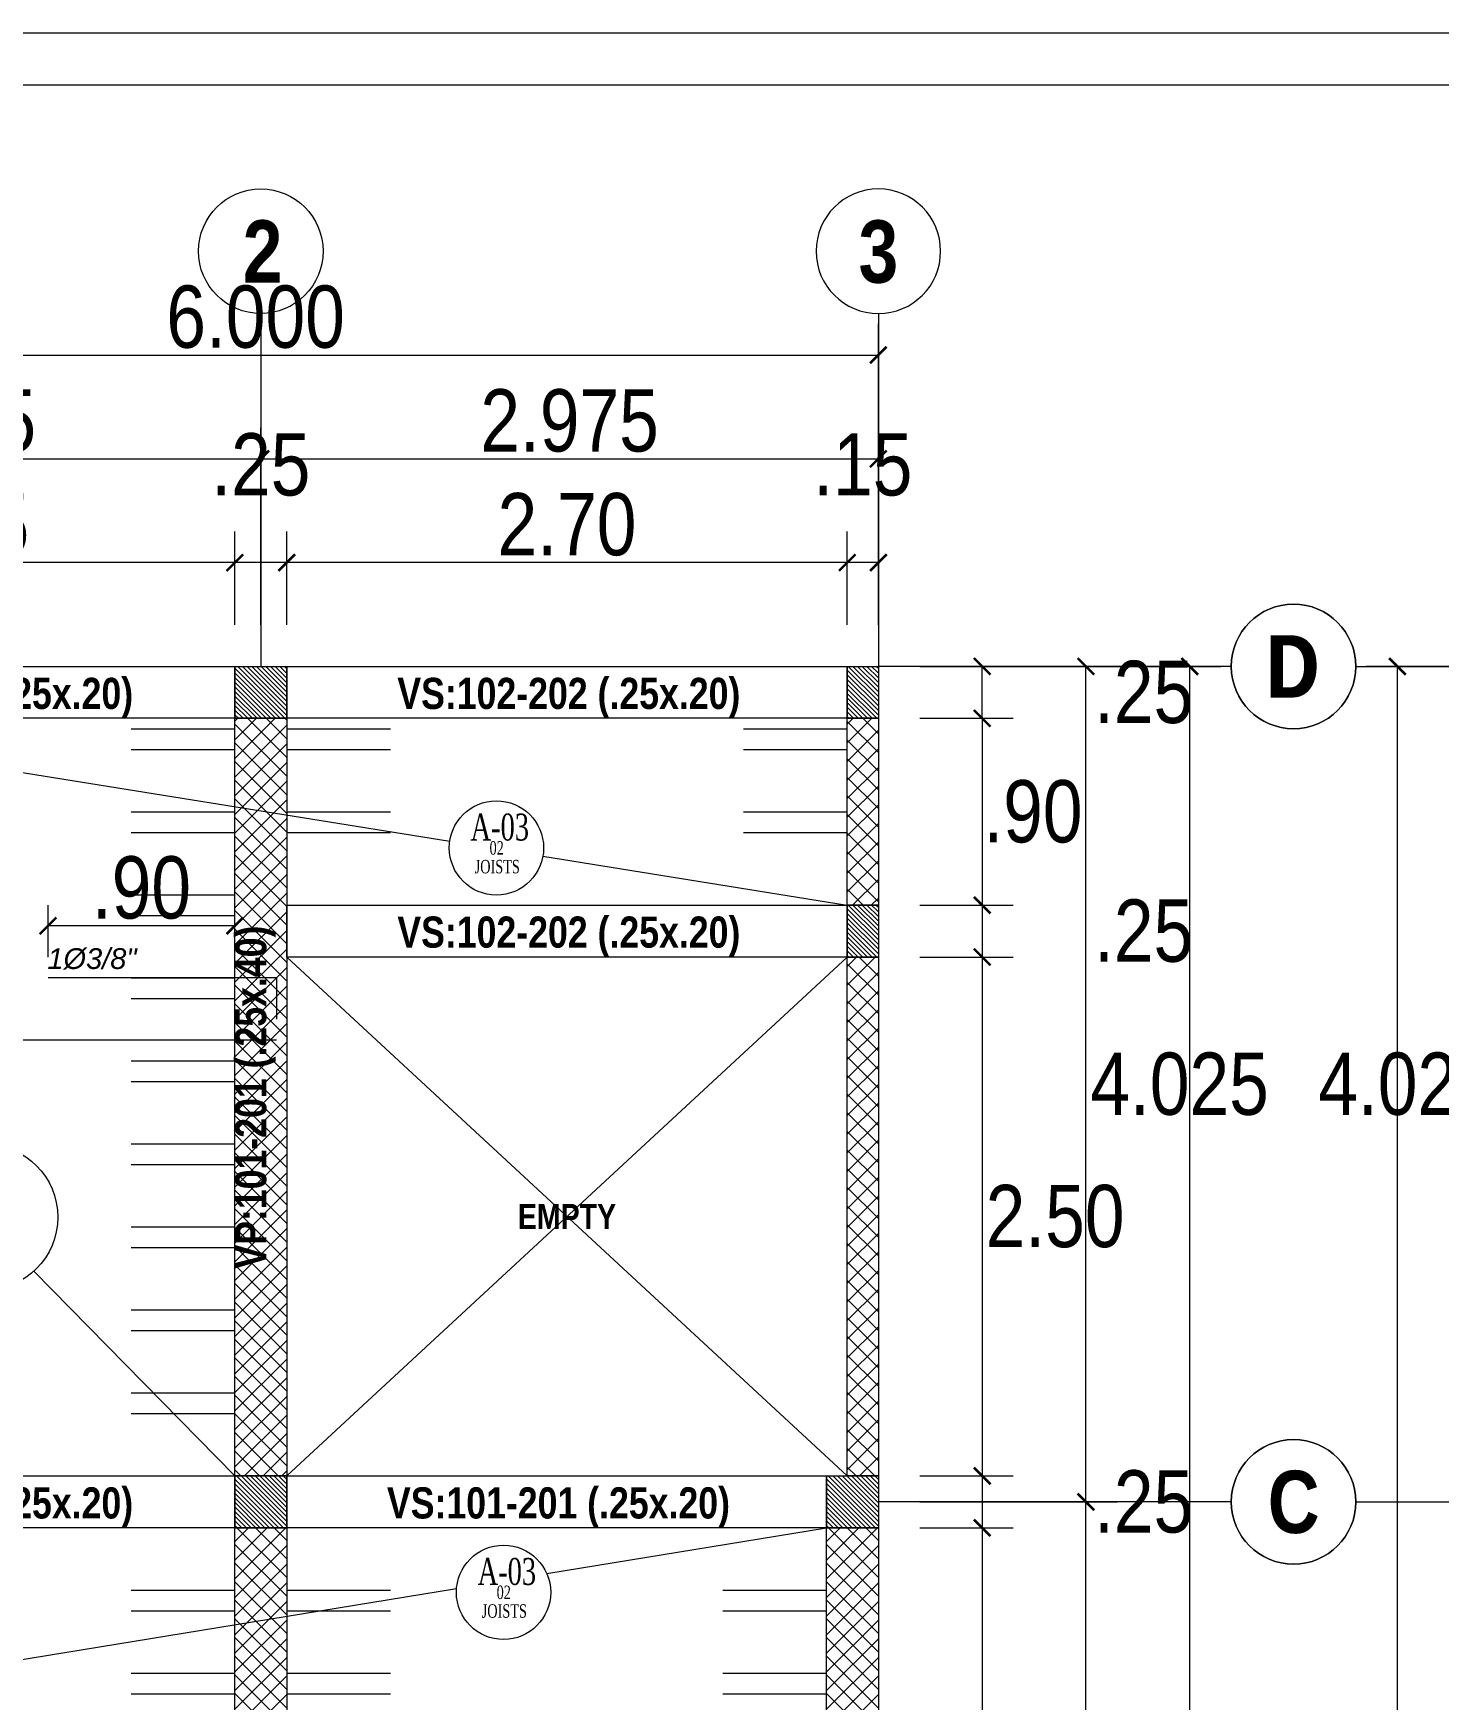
# Model space of a CAD drawing. Header units: millimetres. Extents: x 56 to 215, y 47 to 103.
# Drawn here: x 61.75 to 68.52, y 66.07 to 74.1 of the extents above; entities that cross this region are included whole.
import ezdxf
from ezdxf.enums import TextEntityAlignment as Align

# ---------------------------------------------------------------- set-up
doc = ezdxf.new("R2010")
doc.units = ezdxf.units.MM
doc.linetypes.add('DASHED', pattern=[19.05, 12.7, -6.35])
doc.linetypes.add('DASHED2', pattern=[0.375, 0.25, -0.125])
for name, color, linetype, lineweight in [('A_Texto', 43, 'Continuous', 9), ('E_Acero', 240, 'Continuous', 60), ('E_Columna', 3, 'Continuous', 25), ('E_Tipo de Techado', 6, 'Continuous', 15), ('E_Viga Principal', 52, 'Continuous', 30), ('E_Viga Secundaria', 133, 'Continuous', 20), ('E_Vigueta', 13, 'DASHED', 15), ('G_Complemento', 30, 'Continuous', 20), ('G_Ejes', 253, 'Continuous', 20), ('G_Proyección', 8, 'DASHED2', 15), ('G_Sombreados', 8, 'Continuous', 9), ('G_Texto', 122, 'Continuous', 20)]:
    doc.layers.add(name, color=color, linetype=linetype, lineweight=lineweight)
doc.layers.add('G_Acotación', color=171, linetype='Continuous')
doc.styles.add('Acotacion', font='ARIALN.TTF')
doc.styles.add('AMBIENTES', font='ARIALNB.TTF', dxfattribs={"height": 0.15})
doc.styles.add('ARIAL', font='ariali.ttf', dxfattribs={"height": 0.12})
doc.styles.add('CUNSULTOR', font='times.ttf', dxfattribs={"width": 0.7})
doc.styles.add('Eje', font='ARIALNB.TTF', dxfattribs={"height": 0.3})
doc.styles.add('TITULOS', font='ARIALNB.TTF', dxfattribs={"height": 0.3})
doc.dimstyles.new('Lenin_50', dxfattribs={"dimtxt": 0.3, "dimasz": 0.08, "dimexe": 0.15, "dimexo": 0.2, "dimgap": 0.03, "dimtad": 2, "dimtih": 1, "dimtoh": 1, "dimlfac": -1, "dimzin": 4, "dimdsep": 46, "dimtxsty": 'Acotacion', "dimblk": 'ARCHTICK', "dimcen": 0.08, "dimclrd": 256, "dimclre": 256, "dimclrt": 4, "dimazin": 1, "dimtm": 1e-09, "dimtfac": 1, "dimtmove": 2, "dimatfit": 2, "dimfxl": 1, "dimtolj": 1, "dimlwd": 13, "dimlwe": 18, "dimarcsym": 0})
pattern_1 = [(135, (174.970722, -21.310414), (0.0112253202, 0.0112253202), [])]
pattern_2 = [(135, (296.024676, -25.397145), (0.04490128, 0.04490128), []), (45, (296.024676, -25.397145), (0.04490128, -0.04490128), [])]

# ---------------------------------------------------------------- blocks, each defined once
blk = doc.blocks.new('Eri')
blk.add_line((-1.7, 0), (0, 0))
blk.add_circle((-2, 0), 0.3)
at = {"color": 1, "style": 'Eje', "flags": 4}
blk.add_attdef('H', text='', height=0.3, dxfattribs=at).set_placement((-2, 0), align=Align.MIDDLE_CENTER)
blk = doc.blocks.new('_ArchTick')
at = {"color": 0, "linetype": 'ByBlock', "const_width": 0.15}
blk.add_lwpolyline([(-0.5, -0.5), (0.5, 0.5)], dxfattribs=at)
blk = doc.blocks.new('*D500')
at = {"layer": 'Defpoints', "color": 0, "transparency": 16777216}
for p in [(65.8247, 72.5529), (59.8247, 71.0529), (65.8247, 71.0529)]:
    blk.add_point(p, dxfattribs=at)
at = {"layer": 'G_Acotación', "lineweight": 18, "transparency": 16777216}
for p, q in [((59.8247, 71.2529), (59.8247, 72.7029)), ((65.8247, 71.2529), (65.8247, 72.7029))]:
    blk.add_line(p, q, dxfattribs=at)
at = {"layer": 'G_Acotación', "lineweight": 13, "transparency": 16777216}
blk.add_line((59.8247, 72.5529), (65.8247, 72.5529), dxfattribs=at)
at = {"layer": 'G_Acotación', "lineweight": 13, "transparency": 16777216, "xscale": 0.08, "yscale": 0.08, "zscale": 0.08, "rotation": 180}
blk.add_blockref('_ArchTick', (59.8247, 72.5529), dxfattribs=at)
at = {"layer": 'G_Acotación', "lineweight": 13, "transparency": 16777216, "xscale": 0.08, "yscale": 0.08, "zscale": 0.08}
blk.add_blockref('_ArchTick', (65.8247, 72.5529), dxfattribs=at)
at = {"layer": 'G_Acotación', "color": 4, "lineweight": 5, "transparency": 16777216, "insert": (62.8247, 72.736), "char_height": 0.3, "attachment_point": 5, "style": 'Acotacion'}
blk.add_mtext('\\A1;6.000', dxfattribs=at)
blk = doc.blocks.new('*D501')
at = {"layer": 'Defpoints', "color": 0, "transparency": 16777216}
for p in [(65.8247, 72.0529), (62.8497, 71.0529), (65.8247, 71.0529)]:
    blk.add_point(p, dxfattribs=at)
at = {"layer": 'G_Acotación', "lineweight": 18, "transparency": 16777216}
for p, q in [((62.8497, 71.2529), (62.8497, 72.2029)), ((65.8247, 71.2529), (65.8247, 72.2029))]:
    blk.add_line(p, q, dxfattribs=at)
at = {"layer": 'G_Acotación', "lineweight": 13, "transparency": 16777216}
blk.add_line((62.8497, 72.0529), (65.8247, 72.0529), dxfattribs=at)
at = {"layer": 'G_Acotación', "lineweight": 13, "transparency": 16777216, "xscale": 0.08, "yscale": 0.08, "zscale": 0.08, "rotation": 180}
blk.add_blockref('_ArchTick', (62.8497, 72.0529), dxfattribs=at)
at = {"layer": 'G_Acotación', "lineweight": 13, "transparency": 16777216, "xscale": 0.08, "yscale": 0.08, "zscale": 0.08}
blk.add_blockref('_ArchTick', (65.8247, 72.0529), dxfattribs=at)
at = {"layer": 'G_Acotación', "color": 4, "lineweight": 5, "transparency": 16777216, "insert": (64.3372, 72.236), "char_height": 0.3, "attachment_point": 5, "style": 'Acotacion'}
blk.add_mtext('\\A1;2.975', dxfattribs=at)
blk = doc.blocks.new('*D502')
at = {"layer": 'Defpoints', "color": 0, "transparency": 16777216}
for p in [(62.8497, 72.0529), (59.8247, 71.0529), (62.8497, 71.0529)]:
    blk.add_point(p, dxfattribs=at)
at = {"layer": 'G_Acotación', "lineweight": 18, "transparency": 16777216}
for p, q in [((59.8247, 71.2529), (59.8247, 72.2029)), ((62.8497, 71.2529), (62.8497, 72.2029))]:
    blk.add_line(p, q, dxfattribs=at)
at = {"layer": 'G_Acotación', "lineweight": 13, "transparency": 16777216}
blk.add_line((59.8247, 72.0529), (62.8497, 72.0529), dxfattribs=at)
at = {"layer": 'G_Acotación', "lineweight": 13, "transparency": 16777216, "xscale": 0.08, "yscale": 0.08, "zscale": 0.08, "rotation": 180}
blk.add_blockref('_ArchTick', (59.8247, 72.0529), dxfattribs=at)
at = {"layer": 'G_Acotación', "lineweight": 13, "transparency": 16777216, "xscale": 0.08, "yscale": 0.08, "zscale": 0.08}
blk.add_blockref('_ArchTick', (62.8497, 72.0529), dxfattribs=at)
at = {"layer": 'G_Acotación', "color": 4, "lineweight": 5, "transparency": 16777216, "insert": (61.3372, 72.236), "char_height": 0.3, "attachment_point": 5, "style": 'Acotacion'}
blk.add_mtext('\\A1;3.025', dxfattribs=at)
blk = doc.blocks.new('*D511')
at = {"layer": 'Defpoints', "color": 0, "transparency": 16777216}
for p in [(65.8247, 71.0529), (67.3247, 71.0529), (65.8247, 58.5529)]:
    blk.add_point(p, dxfattribs=at)
at = {"layer": 'G_Acotación', "lineweight": 18, "transparency": 16777216}
for p, q in [((66.0247, 71.0529), (67.4747, 71.0529)), ((66.0247, 58.5529), (67.4747, 58.5529))]:
    blk.add_line(p, q, dxfattribs=at)
at = {"layer": 'G_Acotación', "lineweight": 13, "transparency": 16777216}
blk.add_line((67.3247, 58.5529), (67.3247, 71.0529), dxfattribs=at)
at = {"layer": 'G_Acotación', "lineweight": 13, "transparency": 16777216, "xscale": 0.08, "yscale": 0.08, "zscale": 0.08}
for p, rotation in [((67.3247, 71.0529), 90), ((67.3247, 58.5529), 270)]:
    blk.add_blockref('_ArchTick', p, dxfattribs=dict(at, rotation=rotation))
at = {"layer": 'G_Acotación', "color": 4, "lineweight": 5, "transparency": 16777216, "insert": (67.8534, 64.8029), "char_height": 0.3, "attachment_point": 5, "style": 'Acotacion'}
blk.add_mtext('\\A1;12.500', dxfattribs=at)
blk = doc.blocks.new('*D513')
at = {"layer": 'Defpoints', "color": 0, "transparency": 16777216}
for p in [(65.8247, 67.0279), (66.8247, 67.0279), (65.8247, 62.4779)]:
    blk.add_point(p, dxfattribs=at)
at = {"layer": 'G_Acotación', "lineweight": 18, "transparency": 16777216}
for p, q in [((66.0247, 67.0279), (66.9747, 67.0279)), ((66.0247, 62.4779), (66.9747, 62.4779))]:
    blk.add_line(p, q, dxfattribs=at)
at = {"layer": 'G_Acotación', "lineweight": 13, "transparency": 16777216}
blk.add_line((66.8247, 62.4779), (66.8247, 67.0279), dxfattribs=at)
at = {"layer": 'G_Acotación', "lineweight": 13, "transparency": 16777216, "xscale": 0.08, "yscale": 0.08, "zscale": 0.08}
for p, rotation in [((66.8247, 67.0279), 90), ((66.8247, 62.4779), 270)]:
    blk.add_blockref('_ArchTick', p, dxfattribs=dict(at, rotation=rotation))
at = {"layer": 'G_Acotación', "color": 4, "lineweight": 5, "transparency": 16777216, "insert": (67.2743, 64.7529), "char_height": 0.3, "attachment_point": 5, "style": 'Acotacion'}
blk.add_mtext('\\A1;4.550', dxfattribs=at)
blk = doc.blocks.new('*D514')
at = {"layer": 'Defpoints', "color": 0, "transparency": 16777216}
for p in [(65.8247, 71.0529), (66.8247, 71.0529), (65.8247, 67.0279)]:
    blk.add_point(p, dxfattribs=at)
at = {"layer": 'G_Acotación', "lineweight": 18, "transparency": 16777216}
for p, q in [((66.0247, 71.0529), (66.9747, 71.0529)), ((66.0247, 67.0279), (66.9747, 67.0279))]:
    blk.add_line(p, q, dxfattribs=at)
at = {"layer": 'G_Acotación', "lineweight": 13, "transparency": 16777216}
blk.add_line((66.8247, 67.0279), (66.8247, 71.0529), dxfattribs=at)
at = {"layer": 'G_Acotación', "lineweight": 13, "transparency": 16777216, "xscale": 0.08, "yscale": 0.08, "zscale": 0.08}
for p, rotation in [((66.8247, 71.0529), 90), ((66.8247, 67.0279), 270)]:
    blk.add_blockref('_ArchTick', p, dxfattribs=dict(at, rotation=rotation))
at = {"layer": 'G_Acotación', "color": 4, "lineweight": 5, "transparency": 16777216, "insert": (67.2756, 69.0404), "char_height": 0.3, "attachment_point": 5, "style": 'Acotacion'}
blk.add_mtext('\\A1;4.025', dxfattribs=at)
blk = doc.blocks.new('*D516')
at = {"layer": 'Defpoints', "color": 0, "transparency": 16777216}
for p in [(65.6747, 71.5529), (65.6747, 71.0529), (65.8247, 71.0529)]:
    blk.add_point(p, dxfattribs=at)
at = {"layer": 'G_Acotación', "lineweight": 18, "transparency": 16777216}
for p, q in [((65.6747, 71.2529), (65.6747, 71.7029)), ((65.8247, 71.2529), (65.8247, 71.7029))]:
    blk.add_line(p, q, dxfattribs=at)
at = {"layer": 'G_Acotación', "lineweight": 13, "transparency": 16777216}
blk.add_line((65.8247, 71.5529), (65.6747, 71.5529), dxfattribs=at)
at = {"layer": 'G_Acotación', "lineweight": 13, "transparency": 16777216, "xscale": 0.08, "yscale": 0.08, "zscale": 0.08, "rotation": 180}
blk.add_blockref('_ArchTick', (65.6747, 71.5529), dxfattribs=at)
at = {"layer": 'G_Acotación', "lineweight": 13, "transparency": 16777216, "xscale": 0.08, "yscale": 0.08, "zscale": 0.08}
blk.add_blockref('_ArchTick', (65.8247, 71.5529), dxfattribs=at)
at = {"layer": 'G_Acotación', "color": 4, "lineweight": 5, "transparency": 16777216, "insert": (65.7497, 72.0242), "char_height": 0.3, "attachment_point": 5, "style": 'Acotacion'}
blk.add_mtext('\\A1;.15', dxfattribs=at)
blk = doc.blocks.new('*D653')
at = {"layer": 'Defpoints', "color": 0, "transparency": 16777216}
for p in [(62.9747, 71.5529), (62.9747, 71.0529), (65.6747, 71.0529)]:
    blk.add_point(p, dxfattribs=at)
at = {"layer": 'G_Acotación', "lineweight": 18, "transparency": 16777216}
for p, q in [((62.9747, 71.2529), (62.9747, 71.7029)), ((65.6747, 71.2529), (65.6747, 71.7029))]:
    blk.add_line(p, q, dxfattribs=at)
at = {"layer": 'G_Acotación', "lineweight": 13, "transparency": 16777216}
blk.add_line((65.6747, 71.5529), (62.9747, 71.5529), dxfattribs=at)
at = {"layer": 'G_Acotación', "lineweight": 13, "transparency": 16777216, "xscale": 0.08, "yscale": 0.08, "zscale": 0.08, "rotation": 180}
blk.add_blockref('_ArchTick', (62.9747, 71.5529), dxfattribs=at)
at = {"layer": 'G_Acotación', "lineweight": 13, "transparency": 16777216, "xscale": 0.08, "yscale": 0.08, "zscale": 0.08}
blk.add_blockref('_ArchTick', (65.6747, 71.5529), dxfattribs=at)
at = {"layer": 'G_Acotación', "color": 4, "lineweight": 5, "transparency": 16777216, "insert": (64.3247, 71.736), "char_height": 0.3, "attachment_point": 5, "style": 'Acotacion'}
blk.add_mtext('\\A1;2.70', dxfattribs=at)
blk = doc.blocks.new('*D654')
at = {"layer": 'Defpoints', "color": 0, "transparency": 16777216}
for p in [(62.7247, 71.5529), (62.7247, 71.0529), (62.9747, 71.0529)]:
    blk.add_point(p, dxfattribs=at)
at = {"layer": 'G_Acotación', "lineweight": 18, "transparency": 16777216}
for p, q in [((62.7247, 71.2529), (62.7247, 71.7029)), ((62.9747, 71.2529), (62.9747, 71.7029))]:
    blk.add_line(p, q, dxfattribs=at)
at = {"layer": 'G_Acotación', "lineweight": 13, "transparency": 16777216}
blk.add_line((62.9747, 71.5529), (62.7247, 71.5529), dxfattribs=at)
at = {"layer": 'G_Acotación', "lineweight": 13, "transparency": 16777216, "xscale": 0.08, "yscale": 0.08, "zscale": 0.08, "rotation": 180}
blk.add_blockref('_ArchTick', (62.7247, 71.5529), dxfattribs=at)
at = {"layer": 'G_Acotación', "lineweight": 13, "transparency": 16777216, "xscale": 0.08, "yscale": 0.08, "zscale": 0.08}
blk.add_blockref('_ArchTick', (62.9747, 71.5529), dxfattribs=at)
at = {"layer": 'G_Acotación', "color": 4, "lineweight": 5, "transparency": 16777216, "insert": (62.8497, 72.0242), "char_height": 0.3, "attachment_point": 5, "style": 'Acotacion'}
blk.add_mtext('\\A1;.25', dxfattribs=at)
blk = doc.blocks.new('*D517')
at = {"layer": 'Defpoints', "color": 0, "transparency": 16777216}
for p in [(60.0747, 71.5529), (60.0747, 71.0529), (62.7247, 71.0529)]:
    blk.add_point(p, dxfattribs=at)
at = {"layer": 'G_Acotación', "lineweight": 18, "transparency": 16777216}
for p, q in [((60.0747, 71.2529), (60.0747, 71.7029)), ((62.7247, 71.2529), (62.7247, 71.7029))]:
    blk.add_line(p, q, dxfattribs=at)
at = {"layer": 'G_Acotación', "lineweight": 13, "transparency": 16777216}
blk.add_line((62.7247, 71.5529), (60.0747, 71.5529), dxfattribs=at)
at = {"layer": 'G_Acotación', "lineweight": 13, "transparency": 16777216, "xscale": 0.08, "yscale": 0.08, "zscale": 0.08, "rotation": 180}
blk.add_blockref('_ArchTick', (60.0747, 71.5529), dxfattribs=at)
at = {"layer": 'G_Acotación', "lineweight": 13, "transparency": 16777216, "xscale": 0.08, "yscale": 0.08, "zscale": 0.08}
blk.add_blockref('_ArchTick', (62.7247, 71.5529), dxfattribs=at)
at = {"layer": 'G_Acotación', "color": 4, "lineweight": 5, "transparency": 16777216, "insert": (61.3997, 71.736), "char_height": 0.3, "attachment_point": 5, "style": 'Acotacion'}
blk.add_mtext('\\A1;2.65', dxfattribs=at)
blk = doc.blocks.new('*D529')
at = {"layer": 'Defpoints', "color": 0, "transparency": 16777216}
for p in [(65.8247, 71.0529), (66.3247, 71.0529), (65.8247, 70.8029)]:
    blk.add_point(p, dxfattribs=at)
at = {"layer": 'G_Acotación', "lineweight": 18, "transparency": 16777216}
for p, q in [((66.0247, 71.0529), (66.4747, 71.0529)), ((66.0247, 70.8029), (66.4747, 70.8029))]:
    blk.add_line(p, q, dxfattribs=at)
at = {"layer": 'G_Acotación', "lineweight": 13, "transparency": 16777216}
blk.add_line((66.3247, 70.8029), (66.3247, 71.0529), dxfattribs=at)
at = {"layer": 'G_Acotación', "lineweight": 13, "transparency": 16777216, "xscale": 0.08, "yscale": 0.08, "zscale": 0.08}
for p, rotation in [((66.3247, 71.0529), 90), ((66.3247, 70.8029), 270)]:
    blk.add_blockref('_ArchTick', p, dxfattribs=dict(at, rotation=rotation))
at = {"layer": 'G_Acotación', "color": 4, "lineweight": 5, "transparency": 16777216, "insert": (67.1024, 70.9279), "char_height": 0.3, "attachment_point": 5, "style": 'Acotacion'}
blk.add_mtext('\\A1;.25', dxfattribs=at)
blk = doc.blocks.new('*D530')
at = {"layer": 'Defpoints', "color": 0, "transparency": 16777216}
for p in [(65.8247, 70.8029), (65.8247, 69.9029), (66.3247, 69.9029)]:
    blk.add_point(p, dxfattribs=at)
at = {"layer": 'G_Acotación', "lineweight": 18, "transparency": 16777216}
for p, q in [((66.0247, 70.8029), (66.4747, 70.8029)), ((66.0247, 69.9029), (66.4747, 69.9029))]:
    blk.add_line(p, q, dxfattribs=at)
at = {"layer": 'G_Acotación', "lineweight": 13, "transparency": 16777216}
blk.add_line((66.3247, 70.8029), (66.3247, 69.9029), dxfattribs=at)
at = {"layer": 'G_Acotación', "lineweight": 13, "transparency": 16777216, "xscale": 0.08, "yscale": 0.08, "zscale": 0.08}
for p, rotation in [((66.3247, 70.8029), 90), ((66.3247, 69.9029), 270)]:
    blk.add_blockref('_ArchTick', p, dxfattribs=dict(at, rotation=rotation))
at = {"layer": 'G_Acotación', "color": 4, "lineweight": 5, "transparency": 16777216, "insert": (66.5692, 70.3529), "char_height": 0.3, "attachment_point": 5, "style": 'Acotacion'}
blk.add_mtext('\\A1;.90', dxfattribs=at)
blk = doc.blocks.new('*D655')
at = {"layer": 'Defpoints', "color": 0, "transparency": 16777216}
for p in [(65.8247, 69.9029), (65.8247, 69.6529), (66.3247, 69.6529)]:
    blk.add_point(p, dxfattribs=at)
at = {"layer": 'G_Acotación', "lineweight": 18, "transparency": 16777216}
for p, q in [((66.0247, 69.9029), (66.4747, 69.9029)), ((66.0247, 69.6529), (66.4747, 69.6529))]:
    blk.add_line(p, q, dxfattribs=at)
at = {"layer": 'G_Acotación', "lineweight": 13, "transparency": 16777216}
blk.add_line((66.3247, 69.9029), (66.3247, 69.6529), dxfattribs=at)
at = {"layer": 'G_Acotación', "lineweight": 13, "transparency": 16777216, "xscale": 0.08, "yscale": 0.08, "zscale": 0.08}
for p, rotation in [((66.3247, 69.9029), 90), ((66.3247, 69.6529), 270)]:
    blk.add_blockref('_ArchTick', p, dxfattribs=dict(at, rotation=rotation))
at = {"layer": 'G_Acotación', "color": 4, "lineweight": 5, "transparency": 16777216, "insert": (67.1024, 69.7779), "char_height": 0.3, "attachment_point": 5, "style": 'Acotacion'}
blk.add_mtext('\\A1;.25', dxfattribs=at)
blk = doc.blocks.new('*D656')
at = {"layer": 'Defpoints', "color": 0, "transparency": 16777216}
for p in [(65.8247, 69.6529), (65.8247, 67.1529), (66.3247, 67.1529)]:
    blk.add_point(p, dxfattribs=at)
at = {"layer": 'G_Acotación', "lineweight": 18, "transparency": 16777216}
for p, q in [((66.0247, 69.6529), (66.4747, 69.6529)), ((66.0247, 67.1529), (66.4747, 67.1529))]:
    blk.add_line(p, q, dxfattribs=at)
at = {"layer": 'G_Acotación', "lineweight": 13, "transparency": 16777216}
blk.add_line((66.3247, 69.6529), (66.3247, 67.1529), dxfattribs=at)
at = {"layer": 'G_Acotación', "lineweight": 13, "transparency": 16777216, "xscale": 0.08, "yscale": 0.08, "zscale": 0.08}
for p, rotation in [((66.3247, 69.6529), 90), ((66.3247, 67.1529), 270)]:
    blk.add_blockref('_ArchTick', p, dxfattribs=dict(at, rotation=rotation))
at = {"layer": 'G_Acotación', "color": 4, "lineweight": 5, "transparency": 16777216, "insert": (66.6759, 68.4029), "char_height": 0.3, "attachment_point": 5, "style": 'Acotacion'}
blk.add_mtext('\\A1;2.50', dxfattribs=at)
blk = doc.blocks.new('*D657')
at = {"layer": 'Defpoints', "color": 0, "transparency": 16777216}
for p in [(65.8247, 67.1529), (65.8247, 66.9029), (66.3247, 66.9029)]:
    blk.add_point(p, dxfattribs=at)
at = {"layer": 'G_Acotación', "lineweight": 18, "transparency": 16777216}
for p, q in [((66.0247, 67.1529), (66.4747, 67.1529)), ((66.0247, 66.9029), (66.4747, 66.9029))]:
    blk.add_line(p, q, dxfattribs=at)
at = {"layer": 'G_Acotación', "lineweight": 13, "transparency": 16777216}
blk.add_line((66.3247, 67.1529), (66.3247, 66.9029), dxfattribs=at)
at = {"layer": 'G_Acotación', "lineweight": 13, "transparency": 16777216, "xscale": 0.08, "yscale": 0.08, "zscale": 0.08}
for p, rotation in [((66.3247, 67.1529), 90), ((66.3247, 66.9029), 270)]:
    blk.add_blockref('_ArchTick', p, dxfattribs=dict(at, rotation=rotation))
at = {"layer": 'G_Acotación', "color": 4, "lineweight": 5, "transparency": 16777216, "insert": (67.1024, 67.0279), "char_height": 0.3, "attachment_point": 5, "style": 'Acotacion'}
blk.add_mtext('\\A1;.25', dxfattribs=at)
blk = doc.blocks.new('*D531')
at = {"layer": 'Defpoints', "color": 0, "transparency": 16777216}
for p in [(65.8247, 66.9029), (65.8247, 62.6029), (66.3247, 62.6029)]:
    blk.add_point(p, dxfattribs=at)
at = {"layer": 'G_Acotación', "lineweight": 18, "transparency": 16777216}
for p, q in [((66.0247, 66.9029), (66.4747, 66.9029)), ((66.0247, 62.6029), (66.4747, 62.6029))]:
    blk.add_line(p, q, dxfattribs=at)
at = {"layer": 'G_Acotación', "lineweight": 13, "transparency": 16777216}
blk.add_line((66.3247, 66.9029), (66.3247, 62.6029), dxfattribs=at)
at = {"layer": 'G_Acotación', "lineweight": 13, "transparency": 16777216, "xscale": 0.08, "yscale": 0.08, "zscale": 0.08}
for p, rotation in [((66.3247, 66.9029), 90), ((66.3247, 62.6029), 270)]:
    blk.add_blockref('_ArchTick', p, dxfattribs=dict(at, rotation=rotation))
at = {"layer": 'G_Acotación', "color": 4, "lineweight": 5, "transparency": 16777216, "insert": (66.6787, 64.7529), "char_height": 0.3, "attachment_point": 5, "style": 'Acotacion'}
blk.add_mtext('\\A1;4.30', dxfattribs=at)
blk = doc.blocks.new('*D541')
at = {"layer": 'Defpoints', "color": 0, "transparency": 16777216}
for p in [(61.8247, 69.8029), (61.8247, 69.5529), (62.7247, 69.5529)]:
    blk.add_point(p, dxfattribs=at)
at = {"layer": 'G_Acotación', "lineweight": 18, "transparency": 16777216}
for p, q in [((61.8247, 69.6529), (61.8247, 69.9029)), ((62.7247, 69.6529), (62.7247, 69.9029))]:
    blk.add_line(p, q, dxfattribs=at)
at = {"layer": 'G_Acotación', "lineweight": 13, "transparency": 16777216}
blk.add_line((62.7247, 69.8029), (61.8247, 69.8029), dxfattribs=at)
at = {"layer": 'G_Acotación', "lineweight": 13, "transparency": 16777216, "xscale": 0.08, "yscale": 0.08, "zscale": 0.08, "rotation": 180}
blk.add_blockref('_ArchTick', (61.8247, 69.8029), dxfattribs=at)
at = {"layer": 'G_Acotación', "lineweight": 13, "transparency": 16777216, "xscale": 0.08, "yscale": 0.08, "zscale": 0.08}
blk.add_blockref('_ArchTick', (62.7247, 69.8029), dxfattribs=at)
at = {"layer": 'G_Acotación', "color": 4, "lineweight": 5, "transparency": 16777216, "insert": (62.2747, 69.986), "char_height": 0.3, "attachment_point": 5, "style": 'Acotacion'}
blk.add_mtext('\\A1;.90', dxfattribs=at)
blk = doc.blocks.new('*D549')
at = {"layer": 'Defpoints', "color": 0, "transparency": 16777216}
for p in [(68.3247, 71.0529), (69.8247, 71.0529), (69.8247, 58.5529)]:
    blk.add_point(p, dxfattribs=at)
at = {"layer": 'G_Acotación', "lineweight": 18, "transparency": 16777216}
for p, q in [((69.6247, 71.0529), (68.1747, 71.0529)), ((69.6247, 58.5529), (68.1747, 58.5529))]:
    blk.add_line(p, q, dxfattribs=at)
at = {"layer": 'G_Acotación', "lineweight": 13, "transparency": 16777216}
blk.add_line((68.3247, 58.5529), (68.3247, 71.0529), dxfattribs=at)
at = {"layer": 'G_Acotación', "lineweight": 13, "transparency": 16777216, "xscale": 0.08, "yscale": 0.08, "zscale": 0.08}
for p, rotation in [((68.3247, 71.0529), 90), ((68.3247, 58.5529), 270)]:
    blk.add_blockref('_ArchTick', p, dxfattribs=dict(at, rotation=rotation))
at = {"layer": 'G_Acotación', "color": 4, "lineweight": 5, "transparency": 16777216, "insert": (67.796, 64.8029), "char_height": 0.3, "attachment_point": 5, "style": 'Acotacion'}
blk.add_mtext('\\A1;12.500', dxfattribs=at)
blk = doc.blocks.new('*D551')
at = {"layer": 'Defpoints', "color": 0, "transparency": 16777216}
for p in [(68.8247, 67.0279), (69.8247, 67.0279), (69.8247, 62.4779)]:
    blk.add_point(p, dxfattribs=at)
at = {"layer": 'G_Acotación', "lineweight": 18, "transparency": 16777216}
for p, q in [((69.6247, 67.0279), (68.6747, 67.0279)), ((69.6247, 62.4779), (68.6747, 62.4779))]:
    blk.add_line(p, q, dxfattribs=at)
at = {"layer": 'G_Acotación', "lineweight": 13, "transparency": 16777216}
blk.add_line((68.8247, 62.4779), (68.8247, 67.0279), dxfattribs=at)
at = {"layer": 'G_Acotación', "lineweight": 13, "transparency": 16777216, "xscale": 0.08, "yscale": 0.08, "zscale": 0.08}
for p, rotation in [((68.8247, 67.0279), 90), ((68.8247, 62.4779), 270)]:
    blk.add_blockref('_ArchTick', p, dxfattribs=dict(at, rotation=rotation))
at = {"layer": 'G_Acotación', "color": 4, "lineweight": 5, "transparency": 16777216, "insert": (68.3751, 64.7529), "char_height": 0.3, "attachment_point": 5, "style": 'Acotacion'}
blk.add_mtext('\\A1;4.550', dxfattribs=at)
blk = doc.blocks.new('*D552')
at = {"layer": 'Defpoints', "color": 0, "transparency": 16777216}
for p in [(68.8247, 71.0529), (69.8247, 71.0529), (69.8247, 67.0279)]:
    blk.add_point(p, dxfattribs=at)
at = {"layer": 'G_Acotación', "lineweight": 18, "transparency": 16777216}
for p, q in [((69.6247, 71.0529), (68.6747, 71.0529)), ((69.6247, 67.0279), (68.6747, 67.0279))]:
    blk.add_line(p, q, dxfattribs=at)
at = {"layer": 'G_Acotación', "lineweight": 13, "transparency": 16777216}
blk.add_line((68.8247, 67.0279), (68.8247, 71.0529), dxfattribs=at)
at = {"layer": 'G_Acotación', "lineweight": 13, "transparency": 16777216, "xscale": 0.08, "yscale": 0.08, "zscale": 0.08}
for p, rotation in [((68.8247, 71.0529), 90), ((68.8247, 67.0279), 270)]:
    blk.add_blockref('_ArchTick', p, dxfattribs=dict(at, rotation=rotation))
at = {"layer": 'G_Acotación', "color": 4, "lineweight": 5, "transparency": 16777216, "insert": (68.3737, 69.0404), "char_height": 0.3, "attachment_point": 5, "style": 'Acotacion'}
blk.add_mtext('\\A1;4.025', dxfattribs=at)

msp = doc.modelspace()

# ---------------------------------------------------------------- hatches: boundary and pattern name
at = {"layer": 'E_Columna', "lineweight": 5}
h = msp.add_hatch(dxfattribs=at)
h.set_pattern_fill('LINE', color=256, scale=0.005, angle=45, style=0)
h.set_pattern_definition(pattern_1)
h.paths.add_polyline_path([(62.9747, 70.8029), (62.7247, 70.8029), (62.7247, 71.0529), (62.9747, 71.0529)])
h = msp.add_hatch(dxfattribs=at)
h.set_pattern_fill('LINE', color=256, scale=0.005, angle=45, style=0)
h.set_pattern_definition(pattern_1)
h.paths.add_polyline_path([(65.8247, 70.8029), (65.6747, 70.8029), (65.6747, 71.0529), (65.8247, 71.0529)])
h = msp.add_hatch(dxfattribs=at)
h.set_pattern_fill('LINE', color=256, scale=0.005, angle=45, style=0)
h.set_pattern_definition([(135, (174.970722, -22.460414), (0.0112253202, 0.0112253202), [])])
h.paths.add_polyline_path([(65.8247, 69.6529), (65.6747, 69.6529), (65.6747, 69.9029), (65.8247, 69.9029)])
h = msp.add_hatch(dxfattribs=at)
h.set_pattern_fill('LINE', color=256, scale=0.005, angle=45, style=0)
h.set_pattern_definition(pattern_1)
h.paths.add_polyline_path([(62.9747, 66.9029), (62.7247, 66.9029), (62.7247, 67.1529), (62.9747, 67.1529)])
h = msp.add_hatch(dxfattribs=at)
h.set_pattern_fill('LINE', color=256, scale=0.005, angle=45, style=0)
h.set_pattern_definition(pattern_1)
h.paths.add_polyline_path([(65.8247, 66.9029), (65.5747, 66.9029), (65.5747, 67.1529), (65.8247, 67.1529)])
at = {"layer": 'G_Sombreados', "lineweight": 5}
h = msp.add_hatch(dxfattribs=at)
h.set_pattern_fill('NET', color=256, scale=0.02, angle=45, style=0)
h.set_pattern_definition(pattern_2)
h.paths.add_polyline_path([(62.9747, 67.1529), (62.7247, 67.1529), (62.7247, 70.8029), (62.9747, 70.8029)])
h = msp.add_hatch(dxfattribs=at)
h.set_pattern_fill('NET', color=256, scale=0.02, angle=45, style=0)
h.set_pattern_definition(pattern_2)
h.paths.add_polyline_path([(65.8247, 69.9029), (65.6747, 69.9029), (65.6747, 70.8029), (65.8247, 70.8029)])
h = msp.add_hatch(dxfattribs=at)
h.set_pattern_fill('NET', color=256, scale=0.02, angle=45, style=0)
h.set_pattern_definition(pattern_2)
h.paths.add_polyline_path([(65.8247, 67.1529), (65.6747, 67.1529), (65.6747, 69.6529), (65.8247, 69.6529)])
h = msp.add_hatch(dxfattribs=at)
h.set_pattern_fill('NET', color=256, scale=0.02, angle=45, style=0)
h.set_pattern_definition(pattern_2)
h.paths.add_polyline_path([(62.9747, 62.6029), (62.7247, 62.6029), (62.7247, 66.9029), (62.9747, 66.9029)])
h = msp.add_hatch(dxfattribs=at)
h.set_pattern_fill('NET', color=256, scale=0.02, angle=45, style=0)
h.set_pattern_definition([(135, (298.874676, -25.397145), (0.04490128, 0.04490128), []), (45, (298.874676, -25.397145), (0.04490128, -0.04490128), [])])
h.paths.add_polyline_path([(65.8247, 62.6029), (65.5747, 62.6029), (65.5747, 66.9029), (65.8247, 66.9029)])

# ---------------------------------------------------------------- linework, layer by layer
at = {"lineweight": 5}
for points in [[(97.6255, 46.547), (97.6255, 74.1029), (56.5755, 74.1029), (56.5755, 46.547)], [(97.3755, 46.797), (97.3755, 73.8529), (56.8255, 73.8529), (56.8255, 46.797)]]:
    msp.add_lwpolyline(points, close=True, dxfattribs=at)
at = {"layer": 'E_Acero', "lineweight": 5}
for p, q in [((62.9247, 69.5529), (61.8247, 69.5529)), ((62.9247, 69.5529), (62.9247, 69.3529)), ((62.9247, 69.2529), (59.8747, 69.2529))]:
    msp.add_line(p, q, dxfattribs=at)
at = {"layer": 'E_Columna', "lineweight": 5}
for points in [[(62.9747, 70.8029), (62.7247, 70.8029), (62.7247, 71.0529), (62.9747, 71.0529)], [(65.8247, 70.8029), (65.6747, 70.8029), (65.6747, 71.0529), (65.8247, 71.0529)], [(65.8247, 69.6529), (65.6747, 69.6529), (65.6747, 69.9029), (65.8247, 69.9029)], [(62.9747, 66.9029), (62.7247, 66.9029), (62.7247, 67.1529), (62.9747, 67.1529)], [(65.8247, 66.9029), (65.5747, 66.9029), (65.5747, 67.1529), (65.8247, 67.1529)]]:
    msp.add_lwpolyline(points, close=True, dxfattribs=at)
at = {"layer": 'E_Tipo de Techado', "color": 6, "lineweight": 5}
for p, q in [((60.0747, 70.8029), (63.7601, 70.2106)), ((64.2085, 70.1385), (65.6747, 69.9029)), ((62.7247, 67.1529), (61.7568, 68.1399)), ((64.2274, 66.6824), (65.5747, 66.9029)), ((60.0747, 66.0029), (63.7927, 66.6113))]:
    msp.add_line(p, q, dxfattribs=at)
for centre, radius in [((63.9849, 70.1784), 0.2271), ((61.5219, 68.3994), 0.35), ((64.019, 66.5921), 0.2271)]:
    msp.add_circle(centre, radius, dxfattribs=at)
at = {"layer": 'E_Viga Principal', "lineweight": 5}
for points in [[(62.9747, 67.1529), (62.7247, 67.1529), (62.7247, 70.8029), (62.9747, 70.8029)], [(65.8247, 69.9029), (65.6747, 69.9029), (65.6747, 70.8029), (65.8247, 70.8029)], [(65.8247, 67.1529), (65.6747, 67.1529), (65.6747, 69.6529), (65.8247, 69.6529)], [(62.9747, 62.6029), (62.7247, 62.6029), (62.7247, 66.9029), (62.9747, 66.9029)], [(65.8247, 62.6029), (65.5747, 62.6029), (65.5747, 66.9029), (65.8247, 66.9029)]]:
    msp.add_lwpolyline(points, close=True, dxfattribs=at)
at = {"layer": 'E_Viga Secundaria', "lineweight": 5}
for points in [[(62.7247, 70.8029), (60.0747, 70.8029), (60.0747, 71.0529), (62.7247, 71.0529)], [(65.6747, 70.8029), (62.9747, 70.8029), (62.9747, 71.0529), (65.6747, 71.0529)], [(65.6747, 69.6529), (62.9747, 69.6529), (62.9747, 69.9029), (65.6747, 69.9029)], [(62.7247, 66.9029), (60.0747, 66.9029), (60.0747, 67.1529), (62.7247, 67.1529)], [(65.5747, 66.9029), (62.9747, 66.9029), (62.9747, 67.1529), (65.5747, 67.1529)]]:
    msp.add_lwpolyline(points, close=True, dxfattribs=at)
at = {"layer": 'E_Vigueta', "lineweight": 5}
for p, q in [((62.2247, 70.7529), (62.7247, 70.7529)), ((62.9747, 70.7529), (63.4747, 70.7529)), ((65.1747, 70.7529), (65.6747, 70.7529)), ((62.2247, 70.6529), (62.7247, 70.6529)), ((62.9747, 70.6529), (63.4747, 70.6529)), ((65.1747, 70.6529), (65.6747, 70.6529)), ((62.2247, 70.3529), (62.7247, 70.3529)), ((62.9747, 70.3529), (63.4747, 70.3529)), ((65.1747, 70.3529), (65.6747, 70.3529)), ((62.2247, 70.2529), (62.7247, 70.2529)), ((62.9747, 70.2529), (63.4747, 70.2529)), ((65.1747, 70.2529), (65.6747, 70.2529)), ((62.2247, 69.9529), (62.7247, 69.9529)), ((62.2247, 69.8529), (62.7247, 69.8529)), ((62.2247, 69.5529), (62.7247, 69.5529)), ((62.2247, 69.4529), (62.7247, 69.4529)), ((62.2247, 69.1529), (62.7247, 69.1529)), ((62.2247, 69.0529), (62.7247, 69.0529)), ((62.2247, 68.7529), (62.7247, 68.7529)), ((62.2247, 68.6529), (62.7247, 68.6529)), ((62.2247, 68.3529), (62.7247, 68.3529)), ((62.2247, 68.2529), (62.7247, 68.2529)), ((62.2247, 67.9529), (62.7247, 67.9529)), ((62.2247, 67.8529), (62.7247, 67.8529)), ((62.2247, 67.5529), (62.7247, 67.5529)), ((62.2247, 67.4529), (62.7247, 67.4529)), ((62.2247, 66.6029), (62.7247, 66.6029)), ((62.9747, 66.6029), (63.4747, 66.6029)), ((65.0747, 66.6029), (65.5747, 66.6029)), ((62.2247, 66.5029), (62.7247, 66.5029)), ((62.9747, 66.5029), (63.4747, 66.5029)), ((65.0747, 66.5029), (65.5747, 66.5029)), ((62.2247, 66.2029), (62.7247, 66.2029)), ((62.9747, 66.2029), (63.4747, 66.2029)), ((65.0747, 66.2029), (65.5747, 66.2029)), ((62.2247, 66.1029), (62.7247, 66.1029)), ((62.9747, 66.1029), (63.4747, 66.1029)), ((65.0747, 66.1029), (65.5747, 66.1029))]:
    msp.add_line(p, q, dxfattribs=at)
at = {"layer": 'G_Complemento', "lineweight": 5}
for p, q in [((65.6747, 67.1529), (62.9747, 69.6529)), ((62.9747, 67.1529), (65.6747, 69.6529))]:
    msp.add_line(p, q, dxfattribs=at)
at = {"layer": 'G_Proyección', "lineweight": 5, "ltscale": 0.5}
msp.add_lwpolyline([(65.8247, 71.0529), (65.8247, 71.0529), (65.8247, 58.2529, -0.414214), (65.3247, 57.7529), (60.3247, 57.7529, -0.414214), (59.8247, 58.2529), (59.8247, 71.0529), (59.8247, 71.0529), (65.8247, 71.0529), (65.8247, 71.0529)], format="xyb", close=True, dxfattribs=at)

# ---------------------------------------------------------------- block references
at = {"layer": 'G_Ejes', "lineweight": 5}
ref = msp.add_blockref('Eri', (62.8497, 71.0529), dxfattribs=dict(at, rotation=270))
ref.add_attrib('H', '2', dxfattribs={"layer": '0', "color": 1, "height": 0.3, "style": 'Eje', "flags": 4}).set_placement((62.8583, 73.0518), align=Align.MIDDLE_CENTER)
ref = msp.add_blockref('Eri', (65.8247, 71.0529), dxfattribs=dict(at, xscale=-1, rotation=90))
ref.add_attrib('H', '3', dxfattribs={"layer": '0', "color": 1, "height": 0.3, "style": 'Eje', "flags": 4}).set_placement((65.8247, 73.0518), align=Align.MIDDLE_CENTER)
ref = msp.add_blockref('Eri', (65.8247, 71.0529), dxfattribs=dict(at, xscale=-1))
ref.add_attrib('H', 'D', dxfattribs={"layer": '0', "color": 1, "height": 0.3, "style": 'Eje', "flags": 4}).set_placement((67.8261, 71.0529), align=Align.MIDDLE_CENTER)
ref = msp.add_blockref('Eri', (69.8247, 71.0529), dxfattribs=at)
ref.add_attrib('H', 'D', dxfattribs={"layer": '0', "color": 1, "height": 0.3, "style": 'Eje', "flags": 4}).set_placement((67.8159, 71.0529), align=Align.MIDDLE_CENTER)
ref = msp.add_blockref('Eri', (65.8247, 67.0279), dxfattribs=dict(at, xscale=-1))
ref.add_attrib('H', 'C', dxfattribs={"layer": '0', "color": 1, "height": 0.3, "style": 'Eje', "flags": 4}).set_placement((67.8259, 67.0279), align=Align.MIDDLE_CENTER)
ref = msp.add_blockref('Eri', (69.8247, 67.0279), dxfattribs=at)
ref.add_attrib('H', 'C', dxfattribs={"layer": '0', "color": 1, "height": 0.3, "style": 'Eje', "flags": 4}).set_placement((67.8245, 67.0279), align=Align.MIDDLE_CENTER)

# ---------------------------------------------------------------- texts
at = {"layer": 'A_Texto', "lineweight": 5, "style": 'AMBIENTES'}
msp.add_text('EMPTY', height=0.12, dxfattribs=at).set_placement((64.3247, 68.4029, 0), align=Align.MIDDLE)
at = {"layer": 'G_Texto', "lineweight": 5, "style": 'TITULOS'}
for s, p in [('VS:102-202 (.25x.20)', (61.4086, 70.8029)), ('VS:102-202 (.25x.20)', (64.3336, 70.8029)), ('VS:102-202 (.25x.20)', (64.3336, 69.6529)), ('VS:101-201 (.25x.20)', (61.4086, 66.9029)), ('VS:101-201 (.25x.20)', (64.2836, 66.9029))]:
    msp.add_text(s, height=0.15, dxfattribs=at).set_placement(p, align=Align.BOTTOM_CENTER)
at = {"layer": 'G_Texto', "color": 7, "lineweight": 5, "style": 'CUNSULTOR', "width": 0.7}
for s, height, p in [('A-03', 0.12978, (64.001, 70.279)), ('02', 0.06489, (63.9861, 70.1784)), ('JOISTS', 0.06489, (63.9887, 70.0885)), ('A-03', 0.12978, (64.0351, 66.6928)), ('02', 0.06489, (64.0202, 66.5921)), ('JOISTS', 0.06489, (64.0228, 66.5022))]:
    msp.add_text(s, height=height, dxfattribs=at).set_placement(p, align=Align.MIDDLE_CENTER)
at = {"layer": 'G_Texto', "lineweight": 5, "style": 'TITULOS'}
msp.add_text('VP:101-201 (.25x.40)', height=0.15, rotation=90, dxfattribs=at).set_placement((62.9213, 68.9779), align=Align.BOTTOM_CENTER)
at = {"layer": 'G_Texto', "lineweight": 5, "style": 'ARIAL'}
msp.add_text('1Ø3/8"', height=0.1, dxfattribs=at).set_placement((62.0367, 69.5952), align=Align.CENTER)

# ---------------------------------------------------------------- dimensions: what is measured, and where the dimension line sits
at = {"layer": 'G_Acotación', "lineweight": 5}
for base, p1, p2, angle, override, picture, middle in [((65.8247, 72.5529), (59.8247, 71.0529), (65.8247, 71.0529), 180, {"dimdec": 3, "dimfxl": 0.06}, '*D500', (62.8247, 72.736)), ((62.8497, 72.0529), (59.8247, 71.0529), (62.8497, 71.0529), 180, {"dimdec": 3, "dimfxl": 0.06}, '*D502', (61.3372, 72.236)), ((65.8247, 72.0529), (62.8497, 71.0529), (65.8247, 71.0529), 180, {"dimdec": 3, "dimfxl": 0.06}, '*D501', (64.3372, 72.236)), ((62.7247, 71.5529), (62.9747, 71.0529), (62.7247, 71.0529), 180, {"dimfxl": 0.06}, '*D654', (62.8497, 72.0242)), ((65.6747, 71.5529), (65.8247, 71.0529), (65.6747, 71.0529), 180, {"dimfxl": 0.06}, '*D516', (65.7497, 72.0242)), ((60.0747, 71.5529), (62.7247, 71.0529), (60.0747, 71.0529), 180, {"dimfxl": 0.06}, '*D517', (61.3997, 71.736)), ((62.9747, 71.5529), (65.6747, 71.0529), (62.9747, 71.0529), 180, {"dimfxl": 0.06}, '*D653', (64.3247, 71.736)), ((66.3247, 71.0529), (65.8247, 70.8029), (65.8247, 71.0529), 90, {"dimfxl": 0.06}, '*D529', (67.1024, 70.9279)), ((67.3247, 71.0529), (65.8247, 58.5529), (65.8247, 71.0529), 90, {"dimdec": 3, "dimfxl": 0.06}, '*D511', (67.8534, 64.8029)), ((66.8247, 71.0529), (65.8247, 67.0279), (65.8247, 71.0529), 90, {"dimdec": 3, "dimfxl": 0.06}, '*D514', (67.2756, 69.0404)), ((68.3247, 71.0529), (69.8247, 58.5529), (69.8247, 71.0529), 90, {"dimdec": 3, "dimfxl": 0.06}, '*D549', (67.796, 64.8029)), ((68.8247, 71.0529), (69.8247, 67.0279), (69.8247, 71.0529), 90, {"dimdec": 3, "dimfxl": 0.06}, '*D552', (68.3737, 69.0404)), ((66.3247, 69.9029), (65.8247, 70.8029), (65.8247, 69.9029), 90, {"dimfxl": 0.06}, '*D530', (66.5692, 70.3529)), ((61.8247, 69.8029), (62.7247, 69.5529), (61.8247, 69.5529), 180, {"dimexe": 0.1, "dimexo": 0.1}, '*D541', (62.2747, 69.986)), ((66.3247, 69.6529), (65.8247, 69.9029), (65.8247, 69.6529), 90, {"dimfxl": 0.06}, '*D655', (67.1024, 69.7779)), ((66.3247, 67.1529), (65.8247, 69.6529), (65.8247, 67.1529), 90, {"dimfxl": 0.06}, '*D656', (66.6759, 68.4029)), ((66.3247, 66.9029), (65.8247, 67.1529), (65.8247, 66.9029), 90, {"dimfxl": 0.06}, '*D657', (67.1024, 67.0279)), ((66.8247, 67.0279), (65.8247, 62.4779), (65.8247, 67.0279), 90, {"dimdec": 3, "dimfxl": 0.06}, '*D513', (67.2743, 64.7529)), ((68.8247, 67.0279), (69.8247, 62.4779), (69.8247, 67.0279), 90, {"dimdec": 3, "dimfxl": 0.06}, '*D551', (68.3751, 64.7529)), ((66.3247, 62.6029), (65.8247, 66.9029), (65.8247, 62.6029), 90, {"dimfxl": 0.06}, '*D531', (66.6787, 64.7529))]:
    dim = msp.add_linear_dim(base=base, p1=p1, p2=p2, angle=angle, dimstyle='Lenin_50', override=override, dxfattribs=at)
    dim.commit()
    dim.dimension.update_dxf_attribs({"geometry": picture, "text_midpoint": middle})

doc.saveas('drawing.dxf')
